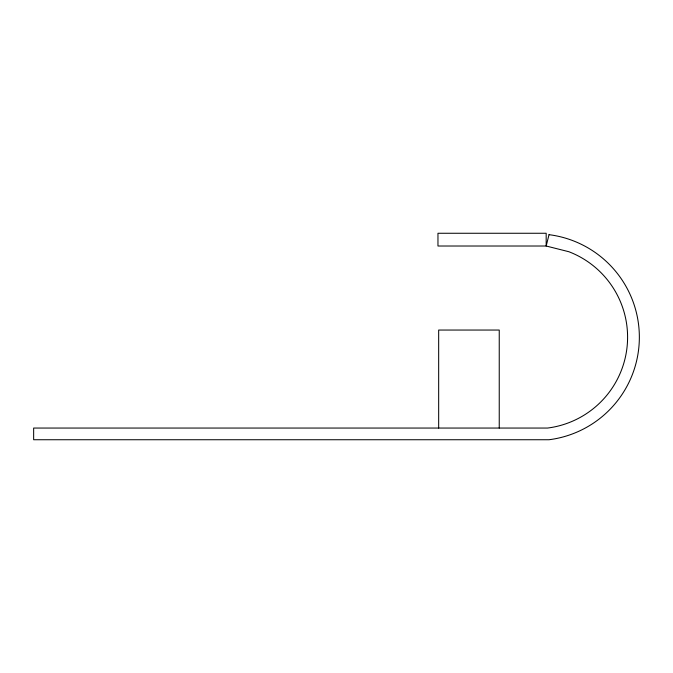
<?xml version="1.0" encoding="UTF-8"?>
<svg xmlns="http://www.w3.org/2000/svg" width="673" height="673" viewBox="0 0 673 673"><rect width="100%" height="100%" fill="white"/><g stroke="black" fill="none" stroke-linecap="round" stroke-linejoin="round"><path stroke-width="1.01" d="M499.24 428.053L499.24 330.048L438.67 330.048L438.67 428.053M549.025 234.675L546.173 246.015L437.963 246.015L437.963 233.262L546.173 233.262L546.173 246.015L568.87 251.727A91.578 91.578 0 0 1 547.578 428.053L33.65 428.053L33.65 439.738L549.025 439.738A103.356 103.356 0 0 0 549.025 234.675"/></g></svg>
